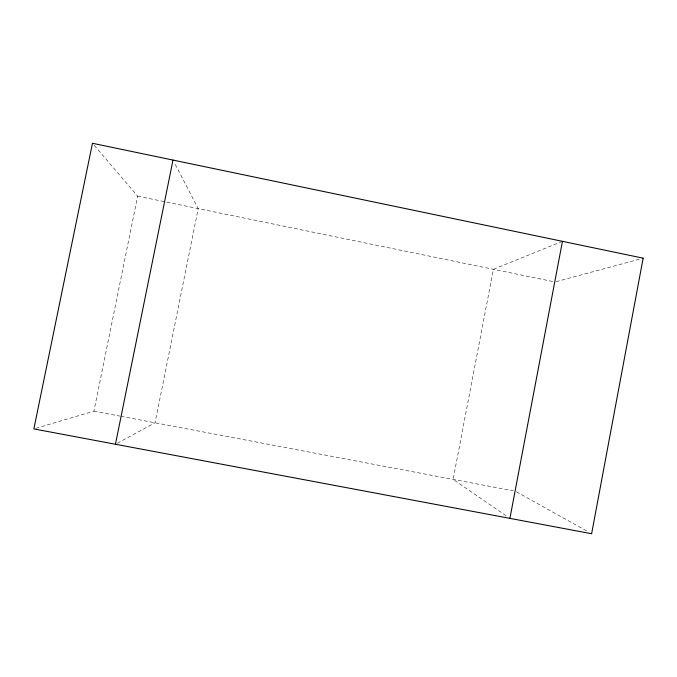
<?xml version="1.0" encoding="UTF-8"?>
<svg xmlns="http://www.w3.org/2000/svg" width="677" height="677" viewBox="0 0 677 677"><rect width="100%" height="100%" fill="white"/><g stroke="black" fill="none" stroke-linecap="round" stroke-linejoin="round"><path stroke-width="0.51" stroke-dasharray="3.38 2.54" d="M35.856 428.321L93.908 411.167L137.643 196.144L92.461 143.27M117.29 443.249L155.058 422.786L198.2 208.592L174.446 162.869M562.452 241.334L493.398 269.294L453.125 479.401L506.464 516.018M556.079 281.7L640.112 258.995M93.908 411.167L119.821 416.093M120.853 416.287L513.31 490.833M137.643 196.144L553.016 281.547M516.306 491.739L587.941 531.682"/><path stroke-width="1.02" d="M509.908 518.379L562.452 241.334M115.445 444.247L172.999 160.068M643.15 258.174L591.622 533.73L33.85 428.913L92.461 143.27L643.15 258.174"/></g></svg>
